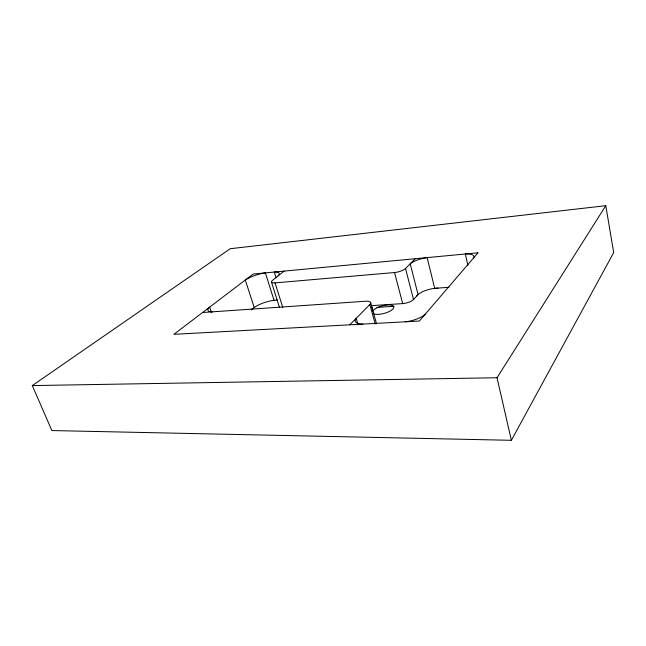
<?xml version="1.0" encoding="UTF-8"?>
<svg xmlns="http://www.w3.org/2000/svg" width="646" height="646" viewBox="0 0 646 646"><rect width="100%" height="100%" fill="white"/><g stroke="black" fill="none" stroke-linecap="round" stroke-linejoin="round"><path stroke-width="0.97" d="M511.366 440.306L613.7 252.594L605.787 205.694L230.242 248.71L32.3 385.581L51.85 430.551L511.366 440.306L497.024 377.74L605.787 205.694M473.518 257.996L473.744 257.633A15.73 5.006 -13.5 0 0 466.137 253.951L465.29 253.999L467.938 265.466M416.686 296.054L418.471 294.172A15.108 5.249 -14 0 1 433.854 288.439L438.012 288.092M371.498 305.655L402.684 303.596A8.43 2.931 -14.6 0 0 413.505 299.55L418.051 294.552L410.218 263.786L410.646 263.423A15.31 4.813 -14.2 0 1 426.255 257.722L427.127 257.609L434.71 288.342L449.051 287.276M349.761 324.801L369.843 304.532A9.197 3.141 -15.6 0 0 365.676 301.222L202.561 312.519M284.079 271.11L272.547 280.307A7.857 2.293 -17.1 0 0 275.051 282.891L394.545 272.531A8.543 2.689 -14.8 0 0 405.535 268.51L415.225 258.731M425.189 314.255L424.688 314.723A17.547 6.371 -14.5 0 1 406.237 321.7L405.22 321.805M278.119 275.866L278.466 275.535A13.695 3.908 -17.3 0 0 274.889 272.006L274.251 272.039L276.036 277.756M251.116 310.032L254.233 307.48A17.119 5.394 -17.6 0 1 274.041 300.301L277.554 300.035M376.917 307.391L394.028 306.285M212.542 311.832L211.888 311.84A14.487 4.312 -18.4 0 1 209.231 307.496L209.651 307.133L211.573 312.688M32.3 385.581L497.024 377.74M362.89 324.09L362.01 324.098A17.062 6.072 -15.4 0 1 355.873 318.72L356.229 318.276L357.868 324.05M254.233 307.48L245.294 280.025A17.321 4.934 -17.5 0 1 265.369 272.878L274.041 300.301M275.051 282.891L282.803 307.625M271.473 282.1L279.516 307.633M370.691 302.667L376.545 323.929M369.843 304.532L375.205 323.937M394.545 272.531L402.684 303.596M405.535 268.51L413.505 299.55M371.805 307.278A10.861 3.779 -15.7 0 1 372.249 309.184M372.613 311.429A11.03 3.884 -15.1 0 1 388.537 304.952A11.03 3.884 -15.1 0 1 389.966 311.146A11.03 3.884 -15.1 0 1 373.065 313.383M477.975 252.804L419.359 321.038L173.895 334.329L253.175 274.033L477.975 252.804"/></g></svg>
